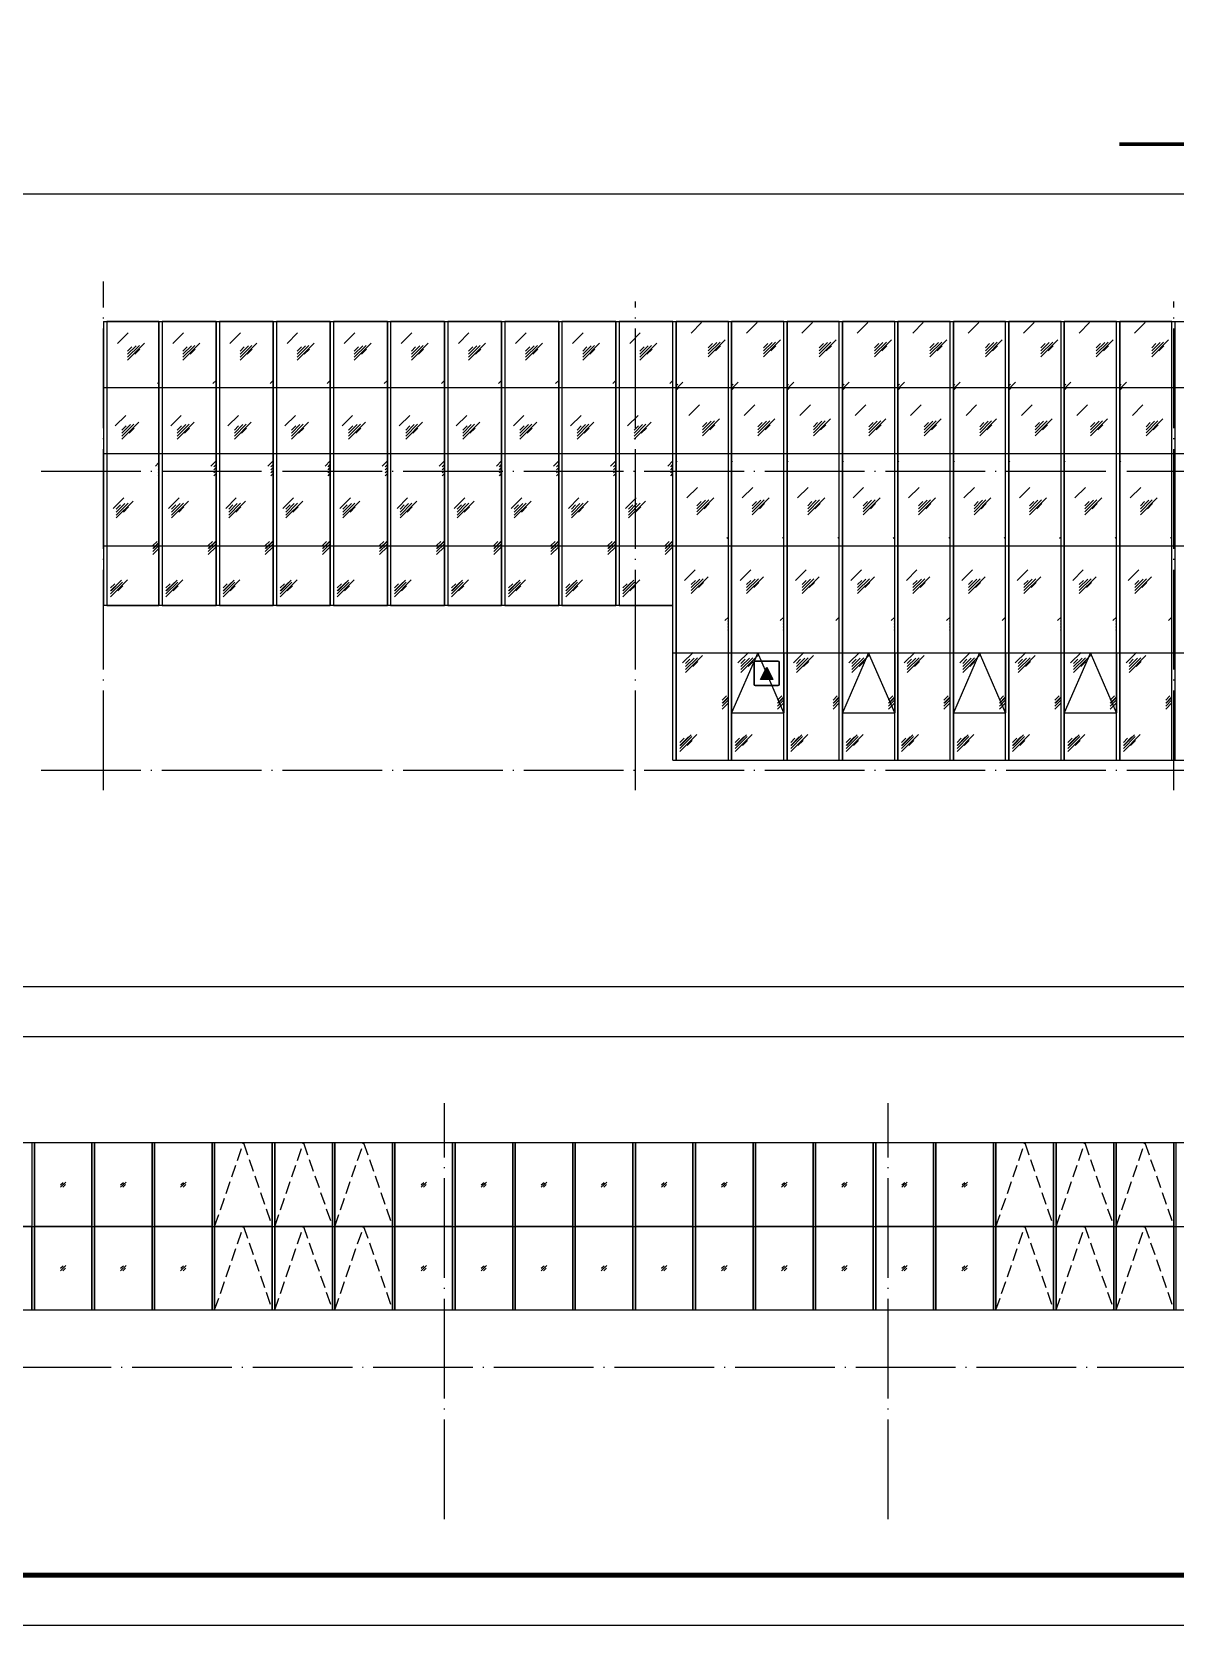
# Model space of a CAD drawing. Extents: x 6843040 to 15500510, y -6507076 to -4940511.
# Drawn here: x 7819338 to 7842275, y -6295105 to -6263137 of the extents above; entities that cross this region are included whole.
import ezdxf

# ---------------------------------------------------------------- set-up
doc = ezdxf.new("R2010")
doc.units = 0
doc.header["$LTSCALE"] = 1000
doc.header["$MEASUREMENT"] = 0
doc.linetypes.add('DASH', pattern=[0.35, 0.25, -0.1])
doc.linetypes.add('DOTE', pattern=[2.42, 2, -0.2, 0.02, -0.2])
for name, color, linetype in [('2-WALL-SOLID', 253, 'Continuous'), ('DIM_SYMB', 3, 'Continuous'), ('DOTE', 8, 'DOTE'), ('E_LINE_5', 8, 'Continuous'), ('E_LINE_6', 11, 'Continuous'), ('LT-玻璃', 4, 'Continuous'), ('PUB_HACTH', 8, 'Continuous'), ('PUB_HATCH', 8, 'Continuous'), ('PUB_TITLE', 4, 'Continuous'), ('WALL', 1, 'Continuous'), ('WINDOW', 4, 'Continuous')]:
    doc.layers.add(name, color=color, linetype=linetype)

# ---------------------------------------------------------------- blocks, each defined once
blk = doc.blocks.new('DSX')
at = {"layer": '2-WALL-SOLID'}
for p, q in [((503975789, 2501645805), (503975844, 2501645857)), ((503975790, 2501645829), (503975818, 2501645854)), ((503975813, 2501645805), (503975840, 2501645831))]:
    blk.add_line(p, q, dxfattribs=at)
blk = doc.blocks.new('消防救援标志')
at = {"layer": 'WALL'}
blk.add_hatch(color=256, dxfattribs=at).paths.add_polyline_path([(13378845, 1069457.5), (13377845, 1069457.5), (13378345, 1070457.5)])
for points in [[(13377445, 1070957.5), (13379245, 1070957.5, -0.41421356), (13379345, 1070857.5), (13379345, 1069057.5, -0.41421356), (13379245, 1068957.5), (13377445, 1068957.5, -0.41421356), (13377345, 1069057.5), (13377345, 1070857.5, -0.41421356)], [(13377445, 1070932.5), (13379245, 1070932.5, -0.41421356), (13379320, 1070857.5), (13379320, 1069057.5, -0.41421356), (13379245, 1068982.5), (13377445, 1068982.5, -0.41421356), (13377370, 1069057.5), (13377370, 1070857.5, -0.41421356)]]:
    blk.add_lwpolyline(points, format="xyb", close=True)
blk.add_lwpolyline([(13378845, 1069457.5), (13377845, 1069457.5), (13378345, 1070457.5)], close=True, dxfattribs=at)

msp = doc.modelspace()

# ---------------------------------------------------------------- hatches: boundary and pattern name
at = {"layer": 'PUB_HACTH'}
h = msp.add_hatch(dxfattribs=at)
h.set_pattern_fill('玻璃1', color=256, scale=150, style=0)
h.set_pattern_definition([(45, (13589.6, -21592.2), (-734.82537, 734.82537), [336, -864]), (45, (13733.6, -21532.2), (-734.82537, 734.82537), [144, -1056]), (45, (13589.6, -21532.2), (-734.82537, 734.82537), [240, -960]), (45, (13661.6, -21592.2), (806.10173, -806.10173), [300, -900]), (45, (13589.6, -21652.2), (-734.82537, 734.82537), [480, -720]), (45, (13589.6, -21472.2), (-734.82537, 734.82537), [120, -1080])])
h.paths.add_polyline_path([(7820840.2, -6274648.7), (7821888.5, -6274645), (7821888.5, -6268945), (7820840.2, -6268948.7)])
h = msp.add_hatch(dxfattribs=at)
h.set_pattern_fill('玻璃1', color=256, scale=150, style=0)
h.set_pattern_definition([(45, (14700.8, -21592.2), (-734.82537, 734.82537), [336, -864]), (45, (14844.8, -21532.2), (-734.82537, 734.82537), [144, -1056]), (45, (14700.8, -21532.2), (-734.82537, 734.82537), [240, -960]), (45, (14772.8, -21592.2), (806.10173, -806.10173), [300, -900]), (45, (14700.8, -21652.2), (-734.82537, 734.82537), [480, -720]), (45, (14700.8, -21472.2), (-734.82537, 734.82537), [120, -1080])])
h.paths.add_polyline_path([(7821953.5, -6274648.7), (7823034.2, -6274648.7), (7823034.2, -6268948.7), (7821953.5, -6268948.7)])
h = msp.add_hatch(dxfattribs=at)
h.set_pattern_fill('玻璃1', color=256, scale=150, style=0)
h.set_pattern_definition([(45, (15846.6, -21592.2), (-734.82537, 734.82537), [336, -864]), (45, (15990.6, -21532.2), (-734.82537, 734.82537), [144, -1056]), (45, (15846.6, -21532.2), (-734.82537, 734.82537), [240, -960]), (45, (15918.6, -21592.2), (806.10173, -806.10173), [300, -900]), (45, (15846.6, -21652.2), (-734.82537, 734.82537), [480, -720]), (45, (15846.6, -21472.2), (-734.82537, 734.82537), [120, -1080])])
h.paths.add_polyline_path([(7823099.2, -6274648.7), (7824180, -6274648.7), (7824180, -6268948.7), (7823099.2, -6268948.7)])
h = msp.add_hatch(dxfattribs=at)
h.set_pattern_fill('玻璃1', color=256, scale=150, style=0)
h.set_pattern_definition([(45, (16992.3, -21592.2), (-734.82537, 734.82537), [336, -864]), (45, (17136.3, -21532.2), (-734.82537, 734.82537), [144, -1056]), (45, (16992.3, -21532.2), (-734.82537, 734.82537), [240, -960]), (45, (17064.3, -21592.2), (806.10173, -806.10173), [300, -900]), (45, (16992.3, -21652.2), (-734.82537, 734.82537), [480, -720]), (45, (16992.3, -21472.2), (-734.82537, 734.82537), [120, -1080])])
h.paths.add_polyline_path([(7824245, -6274648.7), (7825325.7, -6274648.7), (7825325.7, -6268948.7), (7824245, -6268948.7)])
h = msp.add_hatch(dxfattribs=at)
h.set_pattern_fill('玻璃1', color=256, scale=150, style=0)
h.set_pattern_definition([(45, (18138.1, -21592.2), (-734.82537, 734.82537), [336, -864]), (45, (18282.1, -21532.2), (-734.82537, 734.82537), [144, -1056]), (45, (18138.1, -21532.2), (-734.82537, 734.82537), [240, -960]), (45, (18210.1, -21592.2), (806.10173, -806.10173), [300, -900]), (45, (18138.1, -21652.2), (-734.82537, 734.82537), [480, -720]), (45, (18138.1, -21472.2), (-734.82537, 734.82537), [120, -1080])])
h.paths.add_polyline_path([(7825390.7, -6274648.7), (7826471.5, -6274648.7), (7826471.5, -6268948.7), (7825390.7, -6268948.7)])
h = msp.add_hatch(dxfattribs=at)
h.set_pattern_fill('玻璃1', color=256, scale=150, style=0)
h.set_pattern_definition([(45, (19283.8, -21592.2), (-734.82537, 734.82537), [336, -864]), (45, (19427.8, -21532.2), (-734.82537, 734.82537), [144, -1056]), (45, (19283.8, -21532.2), (-734.82537, 734.82537), [240, -960]), (45, (19355.8, -21592.2), (806.10173, -806.10173), [300, -900]), (45, (19283.8, -21652.2), (-734.82537, 734.82537), [480, -720]), (45, (19283.8, -21472.2), (-734.82537, 734.82537), [120, -1080])])
h.paths.add_polyline_path([(7826536.5, -6274648.7), (7827617.2, -6274648.7), (7827617.2, -6268948.7), (7826536.5, -6268948.7)])
h = msp.add_hatch(dxfattribs=at)
h.set_pattern_fill('玻璃1', color=256, scale=150, style=0)
h.set_pattern_definition([(45, (20429.6, -21592.2), (-734.82537, 734.82537), [336, -864]), (45, (20573.6, -21532.2), (-734.82537, 734.82537), [144, -1056]), (45, (20429.6, -21532.2), (-734.82537, 734.82537), [240, -960]), (45, (20501.6, -21592.2), (806.10173, -806.10173), [300, -900]), (45, (20429.6, -21652.2), (-734.82537, 734.82537), [480, -720]), (45, (20429.6, -21472.2), (-734.82537, 734.82537), [120, -1080])])
h.paths.add_polyline_path([(7827682.2, -6274648.7), (7828763, -6274648.7), (7828763, -6268948.7), (7827682.2, -6268948.7)])
h = msp.add_hatch(dxfattribs=at)
h.set_pattern_fill('玻璃1', color=256, scale=150, style=0)
h.set_pattern_definition([(45, (21575.3, -21592.2), (-734.82537, 734.82537), [336, -864]), (45, (21719.3, -21532.2), (-734.82537, 734.82537), [144, -1056]), (45, (21575.3, -21532.2), (-734.82537, 734.82537), [240, -960]), (45, (21647.3, -21592.2), (806.10173, -806.10173), [300, -900]), (45, (21575.3, -21652.2), (-734.82537, 734.82537), [480, -720]), (45, (21575.3, -21472.2), (-734.82537, 734.82537), [120, -1080])])
h.paths.add_polyline_path([(7828828, -6274648.7), (7829908.7, -6274648.7), (7829908.7, -6268948.7), (7828828, -6268948.7)])
h = msp.add_hatch(dxfattribs=at)
h.set_pattern_fill('玻璃1', color=256, scale=150, style=0)
h.set_pattern_definition([(45, (22721.1, -21592.2), (-734.82537, 734.82537), [336, -864]), (45, (22865.1, -21532.2), (-734.82537, 734.82537), [144, -1056]), (45, (22721.1, -21532.2), (-734.82537, 734.82537), [240, -960]), (45, (22793.1, -21592.2), (806.10173, -806.10173), [300, -900]), (45, (22721.1, -21652.2), (-734.82537, 734.82537), [480, -720]), (45, (22721.1, -21472.2), (-734.82537, 734.82537), [120, -1080])])
h.paths.add_polyline_path([(7829973.7, -6274648.7), (7831054.5, -6274648.7), (7831054.5, -6268948.7), (7829973.7, -6268948.7)])
h = msp.add_hatch(dxfattribs=at)
h.set_pattern_fill('玻璃1', color=256, scale=150, style=0)
h.set_pattern_definition([(45, (23866.8, -21592.2), (-734.82537, 734.82537), [336, -864]), (45, (24010.8, -21532.2), (-734.82537, 734.82537), [144, -1056]), (45, (23866.8, -21532.2), (-734.82537, 734.82537), [240, -960]), (45, (23938.8, -21592.2), (806.10173, -806.10173), [300, -900]), (45, (23866.8, -21652.2), (-734.82537, 734.82537), [480, -720]), (45, (23866.8, -21472.2), (-734.82537, 734.82537), [120, -1080])])
h.paths.add_polyline_path([(7831119.5, -6274648.7), (7832200.2, -6274648.7), (7832200.2, -6268948.7), (7831119.5, -6268948.7)])
h = msp.add_hatch(dxfattribs=at)
h.set_pattern_fill('玻璃1', color=256, scale=150, style=0)
h.set_pattern_definition([(45, (25012.6, -24692.2), (-734.82537, 734.82537), [336, -864]), (45, (25156.6, -24632.2), (-734.82537, 734.82537), [144, -1056]), (45, (25012.6, -24632.2), (-734.82537, 734.82537), [240, -960]), (45, (25084.6, -24692.2), (806.10173, -806.10173), [300, -900]), (45, (25012.6, -24752.2), (-734.82537, 734.82537), [480, -720]), (45, (25012.6, -24572.2), (-734.82537, 734.82537), [120, -1080])])
h.paths.add_polyline_path([(7832265.2, -6277748.7), (7833312.5, -6277748.7), (7833312.5, -6268948.7), (7832265.2, -6268948.7)])
h = msp.add_hatch(dxfattribs=at)
h.set_pattern_fill('玻璃1', color=256, scale=150, style=0)
h.set_pattern_definition([(45, (26124.8, -24692.2), (-734.82537, 734.82537), [336, -864]), (45, (26268.8, -24632.2), (-734.82537, 734.82537), [144, -1056]), (45, (26124.8, -24632.2), (-734.82537, 734.82537), [240, -960]), (45, (26196.8, -24692.2), (806.10173, -806.10173), [300, -900]), (45, (26124.8, -24752.2), (-734.82537, 734.82537), [480, -720]), (45, (26124.8, -24572.2), (-734.82537, 734.82537), [120, -1080])])
h.paths.add_polyline_path([(7833377.5, -6277748.7), (7834424.7, -6277748.7), (7834424.7, -6268948.7), (7833377.5, -6268948.7)])
h = msp.add_hatch(dxfattribs=at)
h.set_pattern_fill('玻璃1', color=256, scale=150, style=0)
h.set_pattern_definition([(45, (27237.1, -24692.2), (-734.82537, 734.82537), [336, -864]), (45, (27381.1, -24632.2), (-734.82537, 734.82537), [144, -1056]), (45, (27237.1, -24632.2), (-734.82537, 734.82537), [240, -960]), (45, (27309.1, -24692.2), (806.10173, -806.10173), [300, -900]), (45, (27237.1, -24752.2), (-734.82537, 734.82537), [480, -720]), (45, (27237.1, -24572.2), (-734.82537, 734.82537), [120, -1080])])
h.paths.add_polyline_path([(7834489.7, -6277748.7), (7835537, -6277748.7), (7835537, -6268948.7), (7834489.7, -6268948.7)])
h = msp.add_hatch(dxfattribs=at)
h.set_pattern_fill('玻璃1', color=256, scale=150, style=0)
h.set_pattern_definition([(45, (28349.3, -24692.2), (-734.82537, 734.82537), [336, -864]), (45, (28493.3, -24632.2), (-734.82537, 734.82537), [144, -1056]), (45, (28349.3, -24632.2), (-734.82537, 734.82537), [240, -960]), (45, (28421.3, -24692.2), (806.10173, -806.10173), [300, -900]), (45, (28349.3, -24752.2), (-734.82537, 734.82537), [480, -720]), (45, (28349.3, -24572.2), (-734.82537, 734.82537), [120, -1080])])
h.paths.add_polyline_path([(7835602, -6277748.7), (7836649.2, -6277748.7), (7836649.2, -6268948.7), (7835602, -6268948.7)])
h = msp.add_hatch(dxfattribs=at)
h.set_pattern_fill('玻璃1', color=256, scale=150, style=0)
h.set_pattern_definition([(45, (29461.6, -24692.2), (-734.82537, 734.82537), [336, -864]), (45, (29605.6, -24632.2), (-734.82537, 734.82537), [144, -1056]), (45, (29461.6, -24632.2), (-734.82537, 734.82537), [240, -960]), (45, (29533.6, -24692.2), (806.10173, -806.10173), [300, -900]), (45, (29461.6, -24752.2), (-734.82537, 734.82537), [480, -720]), (45, (29461.6, -24572.2), (-734.82537, 734.82537), [120, -1080])])
h.paths.add_polyline_path([(7836714.2, -6277748.7), (7837761.5, -6277748.7), (7837761.5, -6268948.7), (7836714.2, -6268948.7)])
h = msp.add_hatch(dxfattribs=at)
h.set_pattern_fill('玻璃1', color=256, scale=150, style=0)
h.set_pattern_definition([(45, (30573.8, -24692.2), (-734.82537, 734.82537), [336, -864]), (45, (30717.8, -24632.2), (-734.82537, 734.82537), [144, -1056]), (45, (30573.8, -24632.2), (-734.82537, 734.82537), [240, -960]), (45, (30645.8, -24692.2), (806.10173, -806.10173), [300, -900]), (45, (30573.8, -24752.2), (-734.82537, 734.82537), [480, -720]), (45, (30573.8, -24572.2), (-734.82537, 734.82537), [120, -1080])])
h.paths.add_polyline_path([(7837826.5, -6277748.7), (7838873.7, -6277748.7), (7838873.7, -6268948.7), (7837826.5, -6268948.7)])
h = msp.add_hatch(dxfattribs=at)
h.set_pattern_fill('玻璃1', color=256, scale=150, style=0)
h.set_pattern_definition([(45, (31686.1, -24692.2), (-734.82537, 734.82537), [336, -864]), (45, (31830.1, -24632.2), (-734.82537, 734.82537), [144, -1056]), (45, (31686.1, -24632.2), (-734.82537, 734.82537), [240, -960]), (45, (31758.1, -24692.2), (806.10173, -806.10173), [300, -900]), (45, (31686.1, -24752.2), (-734.82537, 734.82537), [480, -720]), (45, (31686.1, -24572.2), (-734.82537, 734.82537), [120, -1080])])
h.paths.add_polyline_path([(7838938.7, -6277748.7), (7839986, -6277748.7), (7839986, -6268948.7), (7838938.7, -6268948.7)])
h = msp.add_hatch(dxfattribs=at)
h.set_pattern_fill('玻璃1', color=256, scale=150, style=0)
h.set_pattern_definition([(45, (32798.3, -24692.2), (-734.82537, 734.82537), [336, -864]), (45, (32942.3, -24632.2), (-734.82537, 734.82537), [144, -1056]), (45, (32798.3, -24632.2), (-734.82537, 734.82537), [240, -960]), (45, (32870.3, -24692.2), (806.10173, -806.10173), [300, -900]), (45, (32798.3, -24752.2), (-734.82537, 734.82537), [480, -720]), (45, (32798.3, -24572.2), (-734.82537, 734.82537), [120, -1080])])
h.paths.add_polyline_path([(7840051, -6277748.7), (7841098.2, -6277748.7), (7841098.2, -6268948.7), (7840051, -6268948.7)])
h = msp.add_hatch(dxfattribs=at)
h.set_pattern_fill('玻璃1', color=256, scale=150, style=0)
h.set_pattern_definition([(45, (33910.6, -24692.2), (-734.82537, 734.82537), [336, -864]), (45, (34054.6, -24632.2), (-734.82537, 734.82537), [144, -1056]), (45, (33910.6, -24632.2), (-734.82537, 734.82537), [240, -960]), (45, (33982.6, -24692.2), (806.10173, -806.10173), [300, -900]), (45, (33910.6, -24752.2), (-734.82537, 734.82537), [480, -720]), (45, (33910.6, -24572.2), (-734.82537, 734.82537), [120, -1080])])
h.paths.add_polyline_path([(7841163.2, -6277748.7), (7842210.5, -6277748.7), (7842210.5, -6268948.7), (7841163.2, -6268948.7)])

# ---------------------------------------------------------------- linework, layer by layer
at = {"layer": 'DIM_SYMB', "const_width": 70}
msp.add_lwpolyline([(7841152.8, -6265388.8), (7846651.8, -6265388.8)], dxfattribs=at)
at = {"layer": 'DOTE'}
for p, q in [((7820775.2, -6278348.7), (7820775.2, -6268148.7)), ((7831450.2, -6278348.7), (7831450.2, -6268548.7)), ((7842250.2, -6278348.7), (7842250.2, -6268548.7)), ((7819525.9, -6271948.7), (7866522.9, -6271948.7)), ((7819525.9, -6277948.7), (7866522.9, -6277948.7)), ((7827618.1, -6292978.8), (7827618.1, -6284628.8)), ((7836518.1, -6292978.8), (7836518.1, -6284628.8)), ((7799568.1, -6289928.8), (7910218.1, -6289928.8))]:
    msp.add_line(p, q, dxfattribs=at)
at = {"layer": 'E_LINE_5', "linetype": 'DASH', "ltscale": 1000}
for points in [[(7834424.7, -6275598.7), (7834424.7, -6276798.7), (7833901.1, -6275598.7), (7833377.5, -6276798.7), (7833377.5, -6275598.7)], [(7836649.2, -6275598.7), (7836649.2, -6276798.7), (7836125.6, -6275598.7), (7835602, -6276798.7), (7835602, -6275598.7)], [(7838873.7, -6275598.7), (7838873.7, -6276798.7), (7838350.1, -6275598.7), (7837826.5, -6276798.7), (7837826.5, -6275598.7)], [(7841098.2, -6275598.7), (7841098.2, -6276798.7), (7840574.6, -6275598.7), (7840051, -6276798.7), (7840051, -6275598.7)]]:
    msp.add_lwpolyline(points, close=True, dxfattribs=at)
for points in [[(7833377.5, -6276798.7), (7834424.7, -6276798.7)], [(7835602, -6276798.7), (7836649.2, -6276798.7)], [(7837826.5, -6276798.7), (7838873.7, -6276798.7)], [(7840051, -6276798.7), (7841098.2, -6276798.7)]]:
    msp.add_lwpolyline(points, dxfattribs=at)
at = {"layer": 'E_LINE_6'}
for points in [[(7819387.8, -6285428.8), (7819337.8, -6285428.8), (7819337.8, -6288778.8), (7819387.8, -6288778.8)], [(7820593.7, -6285428.8), (7820543.7, -6285428.8), (7820543.7, -6288778.8), (7820593.7, -6288778.8)], [(7821799.5, -6285428.8), (7821749.5, -6285428.8), (7821749.5, -6288778.8), (7821799.5, -6288778.8)], [(7823005.3, -6285428.8), (7822955.3, -6285428.8), (7822955.3, -6288778.8), (7823005.3, -6288778.8)], [(7824211.1, -6285428.8), (7824161.1, -6285428.8), (7824161.1, -6288778.8), (7824211.1, -6288778.8)], [(7825416.9, -6285428.8), (7825366.9, -6285428.8), (7825366.9, -6288778.8), (7825416.9, -6288778.8)], [(7826622.7, -6285428.8), (7826572.7, -6285428.8), (7826572.7, -6288778.8), (7826622.7, -6288778.8)], [(7827828.5, -6285428.8), (7827778.5, -6285428.8), (7827778.5, -6288778.8), (7827828.5, -6288778.8)], [(7829034.4, -6285428.8), (7828984.4, -6285428.8), (7828984.4, -6288778.8), (7829034.4, -6288778.8)], [(7830240.2, -6285428.8), (7830190.2, -6285428.8), (7830190.2, -6288778.8), (7830240.2, -6288778.8)], [(7831446, -6285428.8), (7831396, -6285428.8), (7831396, -6288778.8), (7831446, -6288778.8)], [(7832651.8, -6285428.8), (7832601.8, -6285428.8), (7832601.8, -6288778.8), (7832651.8, -6288778.8)], [(7833857.6, -6285428.8), (7833807.6, -6285428.8), (7833807.6, -6288778.8), (7833857.6, -6288778.8)], [(7835063.4, -6285428.8), (7835013.4, -6285428.8), (7835013.4, -6288778.8), (7835063.4, -6288778.8)], [(7836269.2, -6285428.8), (7836219.2, -6285428.8), (7836219.2, -6288778.8), (7836269.2, -6288778.8)], [(7837475.1, -6285428.8), (7837425.1, -6285428.8), (7837425.1, -6288778.8), (7837475.1, -6288778.8)], [(7838680.9, -6285428.8), (7838630.9, -6285428.8), (7838630.9, -6288778.8), (7838680.9, -6288778.8)], [(7839886.7, -6285428.8), (7839836.7, -6285428.8), (7839836.7, -6288778.8), (7839886.7, -6288778.8)], [(7841092.5, -6285428.8), (7841042.5, -6285428.8), (7841042.5, -6288778.8), (7841092.5, -6288778.8)], [(7842298.3, -6285428.8), (7842248.3, -6285428.8), (7842248.3, -6288778.8), (7842298.3, -6288778.8)]]:
    msp.add_lwpolyline(points, close=True, dxfattribs=at)
at = {"layer": 'LT-玻璃', "ltscale": 1000}
for p, q in [((7820775.2, -6268948.7), (7865600.2, -6268948.7)), ((7820775.2, -6268948.7), (7820775.2, -6274648.7)), ((7820840.2, -6268948.7), (7820840.2, -6274648.7)), ((7821888.5, -6268948.7), (7821888.5, -6274648.7)), ((7821953.5, -6268948.7), (7821953.5, -6274648.7)), ((7823034.2, -6268948.7), (7823034.2, -6274648.7)), ((7823099.2, -6268948.7), (7823099.2, -6274648.7)), ((7824180, -6268948.7), (7824180, -6274648.7)), ((7824245, -6268948.7), (7824245, -6274648.7)), ((7825325.7, -6268948.7), (7825325.7, -6274648.7)), ((7825390.7, -6268948.7), (7825390.7, -6274648.7)), ((7826471.5, -6268948.7), (7826471.5, -6274648.7)), ((7826536.5, -6268948.7), (7826536.5, -6274648.7)), ((7827617.2, -6268948.7), (7827617.2, -6274648.7)), ((7827682.2, -6268948.7), (7827682.2, -6274648.7)), ((7828763, -6268948.7), (7828763, -6274648.7)), ((7828828, -6268948.7), (7828828, -6274648.7)), ((7829908.7, -6268948.7), (7829908.7, -6274648.7)), ((7829973.7, -6268948.7), (7829973.7, -6274648.7)), ((7831054.5, -6268948.7), (7831054.5, -6274648.7)), ((7831119.5, -6268948.7), (7831119.5, -6274648.7)), ((7832200.2, -6277748.7), (7832200.2, -6268948.7)), ((7832265.2, -6277748.7), (7832265.2, -6268948.7)), ((7833312.5, -6277748.7), (7833312.5, -6268948.7)), ((7833377.5, -6277748.7), (7833377.5, -6268948.7)), ((7834424.7, -6277748.7), (7834424.7, -6268948.7)), ((7834489.7, -6277748.7), (7834489.7, -6268948.7)), ((7835537, -6277748.7), (7835537, -6268948.7)), ((7835602, -6277748.7), (7835602, -6268948.7)), ((7836649.2, -6277748.7), (7836649.2, -6268948.7)), ((7836714.2, -6277748.7), (7836714.2, -6268948.7)), ((7837761.5, -6277748.7), (7837761.5, -6268948.7)), ((7837826.5, -6277748.7), (7837826.5, -6268948.7)), ((7838873.7, -6277748.7), (7838873.7, -6268948.7)), ((7838938.7, -6277748.7), (7838938.7, -6268948.7)), ((7839986, -6277748.7), (7839986, -6268948.7)), ((7840051, -6277748.7), (7840051, -6268948.7)), ((7841098.2, -6277748.7), (7841098.2, -6268948.7)), ((7841163.2, -6277748.7), (7841163.2, -6268948.7)), ((7842210.5, -6277748.7), (7842210.5, -6268948.7)), ((7842275.5, -6277748.7), (7842275.5, -6268948.7)), ((7820775.2, -6270273.7), (7865600.2, -6270273.7)), ((7820775.2, -6271598.7), (7865600.2, -6271598.7)), ((7820775.2, -6273448.7), (7865600.2, -6273448.7)), ((7832200.2, -6274648.7), (7820775.2, -6274648.7)), ((7832200.2, -6275598.7), (7865600.2, -6275598.7)), ((7832200.2, -6277748.7), (7865600.2, -6277748.7))]:
    msp.add_line(p, q, dxfattribs=at)
at = {"layer": 'PUB_HACTH'}
for points in [[(7820840.2, -6274648.7), (7821888.5, -6274645), (7821888.5, -6268945), (7820840.2, -6268948.7)], [(7821953.5, -6274648.7), (7823034.2, -6274648.7), (7823034.2, -6268948.7), (7821953.5, -6268948.7)], [(7823099.2, -6274648.7), (7824180, -6274648.7), (7824180, -6268948.7), (7823099.2, -6268948.7)], [(7824245, -6274648.7), (7825325.7, -6274648.7), (7825325.7, -6268948.7), (7824245, -6268948.7)], [(7825390.7, -6274648.7), (7826471.5, -6274648.7), (7826471.5, -6268948.7), (7825390.7, -6268948.7)], [(7826536.5, -6274648.7), (7827617.2, -6274648.7), (7827617.2, -6268948.7), (7826536.5, -6268948.7)], [(7827682.2, -6274648.7), (7828763, -6274648.7), (7828763, -6268948.7), (7827682.2, -6268948.7)], [(7828828, -6274648.7), (7829908.7, -6274648.7), (7829908.7, -6268948.7), (7828828, -6268948.7)], [(7829973.7, -6274648.7), (7831054.5, -6274648.7), (7831054.5, -6268948.7), (7829973.7, -6268948.7)], [(7831119.5, -6274648.7), (7832200.2, -6274648.7), (7832200.2, -6268948.7), (7831119.5, -6268948.7)], [(7832265.2, -6277748.7), (7833312.5, -6277748.7), (7833312.5, -6268948.7), (7832265.2, -6268948.7)], [(7833377.5, -6277748.7), (7834424.7, -6277748.7), (7834424.7, -6268948.7), (7833377.5, -6268948.7)], [(7834489.7, -6277748.7), (7835537, -6277748.7), (7835537, -6268948.7), (7834489.7, -6268948.7)], [(7835602, -6277748.7), (7836649.2, -6277748.7), (7836649.2, -6268948.7), (7835602, -6268948.7)], [(7836714.2, -6277748.7), (7837761.5, -6277748.7), (7837761.5, -6268948.7), (7836714.2, -6268948.7)], [(7837826.5, -6277748.7), (7838873.7, -6277748.7), (7838873.7, -6268948.7), (7837826.5, -6268948.7)], [(7838938.7, -6277748.7), (7839986, -6277748.7), (7839986, -6268948.7), (7838938.7, -6268948.7)], [(7840051, -6277748.7), (7841098.2, -6277748.7), (7841098.2, -6268948.7), (7840051, -6268948.7)], [(7841163.2, -6277748.7), (7842210.5, -6277748.7), (7842210.5, -6268948.7), (7841163.2, -6268948.7)]]:
    msp.add_lwpolyline(points, close=True, dxfattribs=at)
at = {"layer": 'PUB_TITLE'}
msp.add_lwpolyline([(7787280.7, -6295104.7), (7935880.7, -6295104.7), (7935880.7, -6211004.7), (7787280.7, -6211004.7)], close=True, dxfattribs=at)
at = {"layer": 'PUB_TITLE', "const_width": 100}
msp.add_lwpolyline([(7789780.7, -6294104.7), (7934880.7, -6294104.7), (7934880.7, -6212004.7), (7789780.7, -6212004.7)], close=True, dxfattribs=at)
at = {"layer": 'PUB_TITLE'}
for points in [[(7927880.7, -6266390.5), (7789780.7, -6266390.5)], [(7927880.7, -6282300.7), (7789780.7, -6282300.7)], [(7927880.7, -6283300.7), (7789780.7, -6283300.7)]]:
    msp.add_lwpolyline(points, dxfattribs=at)
at = {"layer": 'WINDOW'}
for points in [[(7910218.1, -6285428.8), (7804868.1, -6285428.8)], [(7804868.1, -6287103.8), (7856718.1, -6287103.8)], [(7804868.1, -6288778.8), (7910218.1, -6288778.8)]]:
    msp.add_lwpolyline(points, dxfattribs=at)
for points in [[(7819387.8, -6287103.8), (7820543.7, -6287103.8), (7820543.7, -6285428.8), (7819387.8, -6285428.8)], [(7820593.7, -6287103.8), (7821749.5, -6287103.8), (7821749.5, -6285428.8), (7820593.7, -6285428.8)], [(7821799.5, -6287103.8), (7822955.3, -6287103.8), (7822955.3, -6285428.8), (7821799.5, -6285428.8)], [(7823005.3, -6287103.8), (7824161.1, -6287103.8), (7824161.1, -6285428.8), (7823005.3, -6285428.8)], [(7824211.1, -6287103.8), (7825366.9, -6287103.8), (7825366.9, -6285428.8), (7824211.1, -6285428.8)], [(7825416.9, -6287103.8), (7826572.7, -6287103.8), (7826572.7, -6285428.8), (7825416.9, -6285428.8)], [(7826622.7, -6287103.8), (7827778.5, -6287103.8), (7827778.5, -6285428.8), (7826622.7, -6285428.8)], [(7827828.5, -6287103.8), (7828984.4, -6287103.8), (7828984.4, -6285428.8), (7827828.5, -6285428.8)], [(7829034.4, -6287103.8), (7830190.2, -6287103.8), (7830190.2, -6285428.8), (7829034.4, -6285428.8)], [(7830240.2, -6287103.8), (7831396, -6287103.8), (7831396, -6285428.8), (7830240.2, -6285428.8)], [(7831446, -6287103.8), (7832601.8, -6287103.8), (7832601.8, -6285428.8), (7831446, -6285428.8)], [(7832651.8, -6287103.8), (7833807.6, -6287103.8), (7833807.6, -6285428.8), (7832651.8, -6285428.8)], [(7833857.6, -6287103.8), (7835013.4, -6287103.8), (7835013.4, -6285428.8), (7833857.6, -6285428.8)], [(7835063.4, -6287103.8), (7836219.2, -6287103.8), (7836219.2, -6285428.8), (7835063.4, -6285428.8)], [(7836269.2, -6287103.8), (7837425.1, -6287103.8), (7837425.1, -6285428.8), (7836269.2, -6285428.8)], [(7837475.1, -6287103.8), (7838630.9, -6287103.8), (7838630.9, -6285428.8), (7837475.1, -6285428.8)], [(7838680.9, -6287103.8), (7839836.7, -6287103.8), (7839836.7, -6285428.8), (7838680.9, -6285428.8)], [(7839886.7, -6287103.8), (7841042.5, -6287103.8), (7841042.5, -6285428.8), (7839886.7, -6285428.8)], [(7841092.5, -6287103.8), (7842248.3, -6287103.8), (7842248.3, -6285428.8), (7841092.5, -6285428.8)], [(7818182, -6288778.8), (7819337.8, -6288778.8), (7819337.8, -6287103.8), (7818182, -6287103.8)], [(7819387.8, -6288778.8), (7820543.7, -6288778.8), (7820543.7, -6287103.8), (7819387.8, -6287103.8)], [(7820593.7, -6288778.8), (7821749.5, -6288778.8), (7821749.5, -6287103.8), (7820593.7, -6287103.8)], [(7821799.5, -6288778.8), (7822955.3, -6288778.8), (7822955.3, -6287103.8), (7821799.5, -6287103.8)], [(7823005.3, -6288778.8), (7824161.1, -6288778.8), (7824161.1, -6287103.8), (7823005.3, -6287103.8)], [(7824211.1, -6288778.8), (7825366.9, -6288778.8), (7825366.9, -6287103.8), (7824211.1, -6287103.8)], [(7825416.9, -6288778.8), (7826572.7, -6288778.8), (7826572.7, -6287103.8), (7825416.9, -6287103.8)], [(7826622.7, -6288778.8), (7827778.5, -6288778.8), (7827778.5, -6287103.8), (7826622.7, -6287103.8)], [(7827828.5, -6288778.8), (7828984.4, -6288778.8), (7828984.4, -6287103.8), (7827828.5, -6287103.8)], [(7829034.4, -6288778.8), (7830190.2, -6288778.8), (7830190.2, -6287103.8), (7829034.4, -6287103.8)], [(7830240.2, -6288778.8), (7831396, -6288778.8), (7831396, -6287103.8), (7830240.2, -6287103.8)], [(7831446, -6288778.8), (7832601.8, -6288778.8), (7832601.8, -6287103.8), (7831446, -6287103.8)], [(7832651.8, -6288778.8), (7833807.6, -6288778.8), (7833807.6, -6287103.8), (7832651.8, -6287103.8)], [(7833857.6, -6288778.8), (7835013.4, -6288778.8), (7835013.4, -6287103.8), (7833857.6, -6287103.8)], [(7835063.4, -6288778.8), (7836219.2, -6288778.8), (7836219.2, -6287103.8), (7835063.4, -6287103.8)], [(7836269.2, -6288778.8), (7837425.1, -6288778.8), (7837425.1, -6287103.8), (7836269.2, -6287103.8)], [(7837475.1, -6288778.8), (7838630.9, -6288778.8), (7838630.9, -6287103.8), (7837475.1, -6287103.8)], [(7838680.9, -6288778.8), (7839836.7, -6288778.8), (7839836.7, -6287103.8), (7838680.9, -6287103.8)], [(7839886.7, -6288778.8), (7841042.5, -6288778.8), (7841042.5, -6287103.8), (7839886.7, -6287103.8)], [(7841092.5, -6288778.8), (7842248.3, -6288778.8), (7842248.3, -6287103.8), (7841092.5, -6287103.8)]]:
    msp.add_lwpolyline(points, close=True, dxfattribs=at)
at = {"layer": 'WINDOW', "color": 8, "linetype": 'DASH'}
for points in [[(7823005.3, -6287103.8), (7823583.2, -6285428.8), (7824161.1, -6287103.8)], [(7824211.1, -6287103.8), (7824789, -6285428.8), (7825366.9, -6287103.8)], [(7825416.9, -6287103.8), (7825994.8, -6285428.8), (7826572.7, -6287103.8)], [(7838680.9, -6287103.8), (7839258.8, -6285428.8), (7839836.7, -6287103.8)], [(7839886.7, -6287103.8), (7840464.6, -6285428.8), (7841042.5, -6287103.8)], [(7841092.5, -6287103.8), (7841670.4, -6285428.8), (7842248.3, -6287103.8)], [(7823005.3, -6288778.8), (7823583.2, -6287103.8), (7824161.1, -6288778.8)], [(7824211.1, -6288778.8), (7824789, -6287103.8), (7825366.9, -6288778.8)], [(7825416.9, -6288778.8), (7825994.8, -6287103.8), (7826572.7, -6288778.8)], [(7838680.9, -6288778.8), (7839258.8, -6287103.8), (7839836.7, -6288778.8)], [(7839886.7, -6288778.8), (7840464.6, -6287103.8), (7841042.5, -6288778.8)], [(7841092.5, -6288778.8), (7841670.4, -6287103.8), (7842248.3, -6288778.8)]]:
    msp.add_lwpolyline(points, dxfattribs=at)

# ---------------------------------------------------------------- block references
at = {"xscale": 0.25, "yscale": 0.25, "zscale": 0.25}
msp.add_blockref('消防救援标志', (4489494.9, -6543495.3), dxfattribs=at)
at = {"layer": 'PUB_HATCH', "xscale": 2, "yscale": 2, "zscale": 2}
for p in [(-1000131667.2, -5009577928.3), (-1000130461.4, -5009577928.3), (-1000129255.6, -5009577928.3), (-1000124432.4, -5009577928.3), (-1000123226.5, -5009577928.3), (-1000122020.7, -5009577928.3), (-1000120814.9, -5009577928.3), (-1000119609.1, -5009577928.3), (-1000118403.3, -5009577928.3), (-1000117197.5, -5009577928.3), (-1000115991.6, -5009577928.3), (-1000114785.8, -5009577928.3), (-1000113580, -5009577928.3), (-1000131667.2, -5009579603.3), (-1000130461.4, -5009579603.3), (-1000129255.6, -5009579603.3), (-1000124432.4, -5009579603.3), (-1000123226.5, -5009579603.3), (-1000122020.7, -5009579603.3), (-1000120814.9, -5009579603.3), (-1000119609.1, -5009579603.3), (-1000118403.3, -5009579603.3), (-1000117197.5, -5009579603.3), (-1000115991.6, -5009579603.3), (-1000114785.8, -5009579603.3), (-1000113580, -5009579603.3)]:
    msp.add_blockref('DSX', p, dxfattribs=at)

doc.saveas('drawing.dxf')
